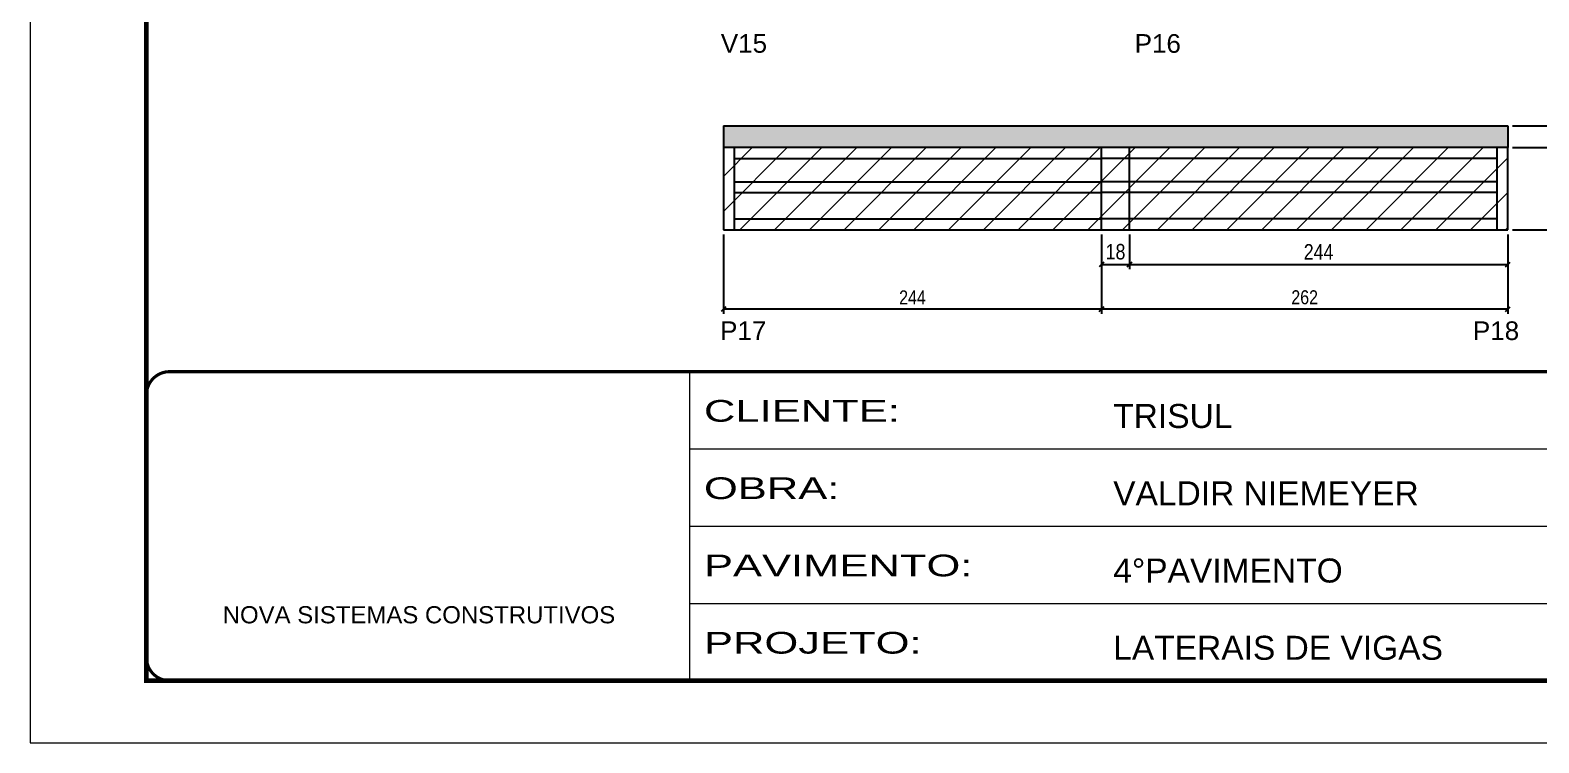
# Model space of a CAD drawing. Extents: x 3330 to 22105, y 1197 to 30204.
# Drawn here: x 12846 to 13819, y 26466 to 26925 of the extents above; entities that cross this region are included whole.
import ezdxf

# ---------------------------------------------------------------- set-up
doc = ezdxf.new("R2010")
doc.units = 0
doc.linetypes.add('CONTINUO', pattern=[0])
doc.linetypes.add('DASHED', pattern=[0.75, 0.5, -0.25])
for name, color, linetype in [('5', 5, 'Continuous'), ('COTA', 241, 'Continuous'), ('Painéis', 200, 'Continuous'), ('SARR_2.2x7', 40, 'Continuous')]:
    doc.layers.add(name, color=color, linetype=linetype)
for name, color, linetype, lineweight in [('Folhas', 255, 'Continuous', 9), ('Hachura', 251, 'Continuous', 9), ('SARRAFO DE PRESSAO', 251, 'DASHED', 9)]:
    doc.layers.add(name, color=color, linetype=linetype, lineweight=lineweight)
doc.styles.add('ARIAL', font='arial.ttf')
doc.styles.add('COTA TECNICA', font='techl___.ttf', dxfattribs={"height": 10})
doc.styles.add('COTA TECNICA-50', font='techl___.ttf', dxfattribs={"height": 9})
doc.styles.get("Standard").update_dxf_attribs({"font": 'arial.ttf'})
doc.styles.add('Tecnologia', font='')
doc.styles.get('Tecnologia').set_extended_font_data('Forgotten Futurist')
doc.dimstyles.new('COTA PAINEL-50', dxfattribs={"dimtxt": 9, "dimasz": 3, "dimexe": 3, "dimexo": 3, "dimgap": 3, "dimtad": 1, "dimdec": 1, "dimzin": 12, "dimdsep": 46, "dimtxsty": 'COTA TECNICA-50', "dimblk1": 'OBLIQUE', "dimblk2": 'OBLIQUE', "dimsah": 1, "dimcen": 0.9, "dimclrd": 4, "dimclre": 4, "dimclrt": 240, "dimadec": 1, "dimazin": 3, "dimtfac": 1, "dimtdec": 1, "dimtmove": 0, "dimatfit": 3, "dimfxl": 1, "dimtolj": 1, "dimtzin": 12, "dimarcsym": 0})
doc.dimstyles.new('PAINEL', dxfattribs={"dimtxt": 10, "dimasz": 3, "dimexe": 3, "dimexo": 3, "dimgap": 3, "dimtad": 1, "dimdec": 1, "dimzin": 12, "dimdsep": 46, "dimtxsty": 'COTA TECNICA', "dimblk1": 'OBLIQUE', "dimblk2": 'OBLIQUE', "dimsah": 1, "dimcen": 0.9, "dimclrd": 4, "dimclre": 4, "dimclrt": 240, "dimadec": 1, "dimazin": 3, "dimtfac": 1, "dimtdec": 1, "dimtmove": 0, "dimatfit": 3, "dimfxl": 1, "dimtolj": 1, "dimtzin": 12, "dimarcsym": 0})

# ---------------------------------------------------------------- blocks, each defined once
blk = doc.blocks.new('9999999999')
at = {"color": 30, "linetype": 'CONTINUO'}
for p, q in [((98564.56, 34230.21), (98564.56, 34429.45)), ((98564.56, 34379.64), (99583.98, 34379.64)), ((98564.56, 34329.83), (99487.98, 34329.83)), ((98564.56, 34280.02), (99487.98, 34280.02))]:
    blk.add_line(p, q, dxfattribs=at)
at = {"color": 30, "linetype": 'CONTINUO', "const_width": 2}
blk.add_lwpolyline([(99583.98, 34230.21), (99583.98, 34414.45, 0.414214), (99568.98, 34429.45), (98228.98, 34429.45, 0.414214), (98213.98, 34414.45), (98213.98, 34245.21, 0.414214), (98228.98, 34230.21), (99583.98, 34230.21)], format="xyb", dxfattribs=at)
at = {"layer": 'Folhas'}
blk.add_lwpolyline([(98138.98, 34190.21), (99623.98, 34190.21), (99623.98, 35240.21), (98138.98, 35240.21)], close=True, dxfattribs=at)
at = {"layer": 'Folhas', "color": 30, "const_width": 3}
blk.add_lwpolyline([(98213.98, 34230.21), (99583.98, 34230.21), (99583.98, 35200.21), (98213.98, 35200.21)], close=True, dxfattribs=at)
at = {"color": 7, "linetype": 'Continuous', "ltscale": 5, "style": 'ARIAL'}
for s, height, p in [('TRISUL', 15.483, (98837.68, 34393.13)), ('VALDIR NIEMEYER', 15.4829, (98837.68, 34343.32)), ('4°PAVIMENTO', 15.4829, (98837.68, 34293.51)), ('NOVA SISTEMAS CONSTRUTIVOS', 11.0592, (98263.19, 34267.21)), ('LATERAIS DE VIGAS', 15.4829, (98837.68, 34243.7))]:
    blk.add_text(s, height=height, dxfattribs=at).set_placement(p)
at = {"layer": 'Folhas', "color": 7, "style": 'Tecnologia', "width": 1.5}
for s, p in [('CLIENTE:', (98573.65, 34397.17)), ('OBRA:', (98573.65, 34347.31)), ('PAVIMENTO:', (98573.65, 34297.5)), ('PROJETO:', (98573.65, 34247.69))]:
    blk.add_text(s, height=14, dxfattribs=at).set_placement(p)
blk = doc.blocks.new('_Oblique')
at = {"color": 0, "linetype": 'ByBlock', "lineweight": -2}
blk.add_line((-0.5, -0.5), (0.5, 0.5), dxfattribs=at)
blk = doc.blocks.new('*D1187')
at = {"layer": 'COTA', "color": 4, "linetype": 'ByBlock', "lineweight": -2, "transparency": 16777216}
for p, q in [((13537.26, 26793.67), (13537.26, 26742.5)), ((13799.26, 26793.67), (13799.26, 26742.5)), ((13799.26, 26745.5), (13537.26, 26745.5))]:
    blk.add_line(p, q, dxfattribs=at)
at = {"layer": 'Defpoints', "color": 0, "linetype": 'ByBlock', "transparency": 16777216}
for p in [(13537.26, 26796.67), (13799.26, 26796.67), (13537.26, 26745.5)]:
    blk.add_point(p, dxfattribs=at)
at = {"layer": 'COTA', "color": 4, "linetype": 'ByBlock', "lineweight": -2, "transparency": 16777216, "xscale": 3, "yscale": 3, "zscale": 3, "rotation": 180}
blk.add_blockref('_Oblique', (13537.26, 26745.5), dxfattribs=at)
at = {"layer": 'COTA', "color": 4, "linetype": 'ByBlock', "lineweight": -2, "transparency": 16777216, "xscale": 3, "yscale": 3, "zscale": 3}
blk.add_blockref('_Oblique', (13799.26, 26745.5), dxfattribs=at)
at = {"layer": 'COTA', "color": 240, "linetype": 'ByBlock', "transparency": 16777216, "insert": (13668.26, 26753.09), "char_height": 9, "attachment_point": 5, "style": 'COTA TECNICA-50'}
blk.add_mtext('\\A1;262', dxfattribs=at)
blk = doc.blocks.new('*D1188')
at = {"layer": 'COTA', "color": 4, "linetype": 'ByBlock', "lineweight": -2, "transparency": 16777216}
for p, q in [((13293.26, 26793.67), (13293.26, 26742.5)), ((13537.26, 26793.67), (13537.26, 26742.5)), ((13537.26, 26745.5), (13293.26, 26745.5))]:
    blk.add_line(p, q, dxfattribs=at)
at = {"layer": 'Defpoints', "color": 0, "linetype": 'ByBlock', "transparency": 16777216}
for p in [(13293.26, 26796.67), (13537.26, 26796.67), (13293.26, 26745.5)]:
    blk.add_point(p, dxfattribs=at)
at = {"layer": 'COTA', "color": 4, "linetype": 'ByBlock', "lineweight": -2, "transparency": 16777216, "xscale": 3, "yscale": 3, "zscale": 3, "rotation": 180}
blk.add_blockref('_Oblique', (13293.26, 26745.5), dxfattribs=at)
at = {"layer": 'COTA', "color": 4, "linetype": 'ByBlock', "lineweight": -2, "transparency": 16777216, "xscale": 3, "yscale": 3, "zscale": 3}
blk.add_blockref('_Oblique', (13537.26, 26745.5), dxfattribs=at)
at = {"layer": 'COTA', "color": 240, "linetype": 'ByBlock', "transparency": 16777216, "insert": (13415.26, 26753.07), "char_height": 9, "attachment_point": 5, "style": 'COTA TECNICA-50'}
blk.add_mtext('\\A1;244', dxfattribs=at)
blk = doc.blocks.new('*D1189')
at = {"layer": 'COTA', "color": 4, "linetype": 'ByBlock', "lineweight": -2, "transparency": 16777216}
for p, q in [((13537.26, 26793.67), (13537.26, 26771.37)), ((13555.26, 26793.67), (13555.26, 26771.37)), ((13537.26, 26774.37), (13555.26, 26774.37))]:
    blk.add_line(p, q, dxfattribs=at)
at = {"layer": 'Defpoints', "color": 0, "linetype": 'ByBlock', "transparency": 16777216}
for p in [(13537.26, 26796.67), (13555.26, 26796.67), (13555.26, 26774.37)]:
    blk.add_point(p, dxfattribs=at)
at = {"layer": 'COTA', "color": 4, "linetype": 'ByBlock', "lineweight": -2, "transparency": 16777216, "xscale": 3, "yscale": 3, "zscale": 3, "rotation": 180}
blk.add_blockref('_Oblique', (13537.26, 26774.37), dxfattribs=at)
at = {"layer": 'COTA', "color": 4, "linetype": 'ByBlock', "lineweight": -2, "transparency": 16777216, "xscale": 3, "yscale": 3, "zscale": 3}
blk.add_blockref('_Oblique', (13555.26, 26774.37), dxfattribs=at)
at = {"layer": 'COTA', "color": 240, "linetype": 'ByBlock', "transparency": 16777216, "insert": (13546.26, 26782.46), "char_height": 10, "attachment_point": 5, "style": 'COTA TECNICA'}
blk.add_mtext('\\A1;18', dxfattribs=at)
blk = doc.blocks.new('*D1190')
at = {"layer": 'COTA', "color": 4, "linetype": 'ByBlock', "lineweight": -2, "transparency": 16777216}
for p, q in [((13555.26, 26793.67), (13555.26, 26771.37)), ((13799.26, 26793.67), (13799.26, 26771.37)), ((13555.26, 26774.37), (13799.26, 26774.37))]:
    blk.add_line(p, q, dxfattribs=at)
at = {"layer": 'Defpoints', "color": 0, "linetype": 'ByBlock', "transparency": 16777216}
for p in [(13555.26, 26796.67), (13799.26, 26796.67), (13799.26, 26774.37)]:
    blk.add_point(p, dxfattribs=at)
at = {"layer": 'COTA', "color": 4, "linetype": 'ByBlock', "lineweight": -2, "transparency": 16777216, "xscale": 3, "yscale": 3, "zscale": 3, "rotation": 180}
blk.add_blockref('_Oblique', (13555.26, 26774.37), dxfattribs=at)
at = {"layer": 'COTA', "color": 4, "linetype": 'ByBlock', "lineweight": -2, "transparency": 16777216, "xscale": 3, "yscale": 3, "zscale": 3}
blk.add_blockref('_Oblique', (13799.26, 26774.37), dxfattribs=at)
at = {"layer": 'COTA', "color": 240, "linetype": 'ByBlock', "transparency": 16777216, "insert": (13677.26, 26782.44), "char_height": 10, "attachment_point": 5, "style": 'COTA TECNICA'}
blk.add_mtext('\\A1;244', dxfattribs=at)
blk = doc.blocks.new('*D1191')
at = {"layer": 'COTA', "color": 4, "linetype": 'ByBlock', "lineweight": -2, "transparency": 16777216}
for p, q in [((13802.26, 26849.67), (13841.65, 26849.67)), ((13838.65, 26849.67), (13838.65, 26796.67)), ((13802.26, 26796.67), (13841.65, 26796.67))]:
    blk.add_line(p, q, dxfattribs=at)
at = {"layer": 'Defpoints', "color": 0, "linetype": 'ByBlock', "transparency": 16777216}
for p in [(13799.26, 26849.67), (13799.26, 26796.67), (13838.65, 26796.67)]:
    blk.add_point(p, dxfattribs=at)
at = {"layer": 'COTA', "color": 4, "linetype": 'ByBlock', "lineweight": -2, "transparency": 16777216, "xscale": 3, "yscale": 3, "zscale": 3}
for p, rotation in [((13838.65, 26849.67), 90), ((13838.65, 26796.67), 270)]:
    blk.add_blockref('_Oblique', p, dxfattribs=dict(at, rotation=rotation))
at = {"layer": 'COTA', "color": 240, "linetype": 'ByBlock', "transparency": 16777216, "insert": (13830.43, 26823.17), "char_height": 10, "attachment_point": 5, "rotation": 90, "style": 'COTA TECNICA'}
blk.add_mtext('\\A1;53', dxfattribs=at)
blk = doc.blocks.new('*D1192')
at = {"layer": 'COTA', "color": 4, "linetype": 'ByBlock', "lineweight": -2, "transparency": 16777216}
for p, q in [((13838.65, 26863.67), (13838.65, 26882.79)), ((13802.26, 26863.67), (13841.65, 26863.67)), ((13838.65, 26849.67), (13838.65, 26863.67)), ((13802.26, 26849.67), (13841.65, 26849.67))]:
    blk.add_line(p, q, dxfattribs=at)
at = {"layer": 'Defpoints', "color": 0, "linetype": 'ByBlock', "transparency": 16777216}
for p in [(13799.26, 26863.67), (13838.65, 26863.67), (13799.26, 26849.67)]:
    blk.add_point(p, dxfattribs=at)
at = {"layer": 'COTA', "color": 4, "linetype": 'ByBlock', "lineweight": -2, "transparency": 16777216, "xscale": 3, "yscale": 3, "zscale": 3}
for p, rotation in [((13838.65, 26863.67), 90), ((13838.65, 26849.67), 270)]:
    blk.add_blockref('_Oblique', p, dxfattribs=dict(at, rotation=rotation))
at = {"layer": 'COTA', "color": 240, "linetype": 'ByBlock', "transparency": 16777216, "insert": (13830.58, 26874.73), "char_height": 10, "attachment_point": 5, "rotation": 90, "style": 'COTA TECNICA'}
blk.add_mtext('\\A1;14', dxfattribs=at)
blk = doc.blocks.new('*D1193')
at = {"layer": 'COTA', "color": 4, "linetype": 'ByBlock', "lineweight": -2, "transparency": 16777216}
for p, q in [((13802.26, 26863.67), (13874.52, 26863.67)), ((13871.52, 26796.67), (13871.52, 26863.67)), ((13802.26, 26796.67), (13874.52, 26796.67))]:
    blk.add_line(p, q, dxfattribs=at)
at = {"layer": 'Defpoints', "color": 0, "linetype": 'ByBlock', "transparency": 16777216}
for p in [(13799.26, 26863.67), (13871.52, 26863.67), (13799.26, 26796.67)]:
    blk.add_point(p, dxfattribs=at)
at = {"layer": 'COTA', "color": 4, "linetype": 'ByBlock', "lineweight": -2, "transparency": 16777216, "xscale": 3, "yscale": 3, "zscale": 3}
for p, rotation in [((13871.52, 26863.67), 90), ((13871.52, 26796.67), 270)]:
    blk.add_blockref('_Oblique', p, dxfattribs=dict(at, rotation=rotation))
at = {"layer": 'COTA', "color": 240, "linetype": 'ByBlock', "transparency": 16777216, "insert": (13863.42, 26830.17), "char_height": 10, "attachment_point": 5, "rotation": 90, "style": 'COTA TECNICA'}
blk.add_mtext('\\A1;67', dxfattribs=at)

msp = doc.modelspace()

# ---------------------------------------------------------------- hatches: boundary and pattern name
at = {"layer": 'COTA', "linetype": 'ByBlock'}
h = msp.add_hatch(dxfattribs=at)
h.set_pattern_fill('AR-CONC', color=256, scale=0.03)
h.set_pattern_definition([(50, (-119493.098, -6902.2625), (5.46554007, -0.47817257), [0.5715, -6.2865]), (355, (-119493.098, -6902.2625), (-1.05730264, 5.73170536), [0.4572, -5.02921753]), (100.4514447, (-119492.6424, -6902.3023), (4.40823741, 5.25353256), [0.48570026, -5.34270734]), (46.1842, (-119493.098, -6900.7385), (8.13237123, -1.26126984), [0.85725, -9.42975]), (96.6355576, (-119492.42, -6900.8436), (7.122124, 7.42278374), [0.7285507, -8.01406824]), (351.184151, (-119493.098, -6900.7385), (7.122124, 7.42278374), [0.685799, -7.54379196]), (21, (-119492.336, -6901.1195), (4.54843174, -3.06795595), [0.5715, -6.2865]), (326, (-119492.336, -6901.1195), (1.85406085, 5.52563898), [0.4572, -5.0292]), (71.451445, (-119491.957, -6901.375), (6.40249258, 2.45768307), [0.48570026, -5.34269813]), (37.5, (-119493.0979, -6902.2625), (0.092658098, 2.536651166), [0, -4.96824, 0, -5.1054, 0, -5.04825]), (7.5, (-119493.098, -6902.2625), (2.004589875, 3.005417245), [0, -2.91084, 0, -4.85394, 0, -1.92405]), (327.5, (-119494.7971, -6902.2625), (4.067717855, -0.17186232), [0, -1.905, 0, -5.9436, 0, -7.8867]), (317.5, (-119495.559, -6902.2625), (4.44387544, 0.76279473), [0, -2.4765, 0, -3.94716, 0, -5.6007])])
h.paths.add_polyline_path([(13293.26, 26863.67), (13293.26, 26849.67), (13799.26, 26849.67), (13799.26, 26863.67)])
at = {"layer": 'Hachura', "linetype": 'ByBlock'}
h = msp.add_hatch(dxfattribs=at)
h.set_pattern_fill('ANSI31', color=256, scale=5)
h.paths.add_polyline_path([(13537.26, 27389.67), (13293.26, 27389.67), (13293.26, 27336.67), (13537.26, 27336.67)])
h.paths.add_polyline_path([(13674.26, 27389.67), (13537.26, 27389.67), (13537.26, 27336.67), (13674.26, 27336.67)])
h.paths.add_polyline_path([(13796.26, 27389.67), (13674.26, 27389.67), (13674.26, 27336.67), (13796.26, 27336.67)])
h.paths.add_polyline_path([(13537.26, 27220.77), (13293.26, 27220.77), (13293.26, 27167.77), (13537.26, 27167.77)])
h.paths.add_polyline_path([(13781.26, 27220.77), (13537.26, 27220.77), (13537.26, 27167.77), (13781.26, 27167.77)])
h.paths.add_polyline_path([(13992.26, 27220.77), (13781.26, 27220.77), (13781.26, 27167.77), (13992.26, 27167.77)])
h.paths.add_polyline_path([(14155.76, 27234.77), (14024.26, 27234.77), (14024.26, 27167.77), (14155.76, 27167.77)])
h.paths.add_polyline_path([(14096.26, 27034.83), (13852.26, 27034.83), (13852.26, 26981.83), (14096.26, 26981.83)])
h.paths.add_polyline_path([(13852.26, 27034.83), (13834.26, 27034.83), (13834.26, 26981.83), (13852.26, 26981.83)])
h.paths.add_polyline_path([(13834.26, 27034.83), (13590.26, 27034.83), (13590.26, 26981.83), (13834.26, 26981.83)])
h.paths.add_polyline_path([(13560.26, 27048.83), (13415.26, 27048.83), (13415.26, 26981.83), (13560.26, 26981.83)])
h.paths.add_polyline_path([(13415.26, 27048.83), (13293.26, 27048.83), (13293.26, 26981.83), (13415.26, 26981.83)])
h.paths.add_polyline_path([(13537.26, 26849.67), (13293.26, 26849.67), (13293.26, 26796.67), (13537.26, 26796.67)])
h.paths.add_polyline_path([(13555.26, 26849.67), (13537.26, 26849.67), (13537.26, 26796.67), (13555.26, 26796.67)])
h.paths.add_polyline_path([(13799.26, 26849.67), (13555.26, 26849.67), (13555.26, 26796.67), (13799.26, 26796.67)])

# ---------------------------------------------------------------- linework, layer by layer
at = {"layer": 'COTA', "linetype": 'ByBlock'}
for p, q in [((13293.26, 26863.67), (13293.26, 26849.67)), ((13293.26, 26863.67), (13799.26, 26863.67)), ((13799.26, 26863.67), (13799.26, 26849.67))]:
    msp.add_line(p, q, dxfattribs=at)
at = {"layer": 'Painéis', "linetype": 'Continuous'}
for p, q in [((13293.26, 26849.67), (13293.26, 26796.67)), ((13799.26, 26849.67), (13293.26, 26849.67)), ((13537.26, 26796.67), (13537.26, 26849.67)), ((13555.26, 26796.67), (13555.26, 26849.67)), ((13799.26, 26796.67), (13799.26, 26849.67)), ((13293.26, 26796.67), (13799.26, 26796.67))]:
    msp.add_line(p, q, dxfattribs=at)
at = {"layer": 'SARR_2.2x7', "linetype": 'Continuous'}
for p, q in [((13300.26, 26849.67), (13300.26, 26796.67)), ((13792.26, 26849.67), (13792.26, 26796.67)), ((13300.26, 26842.67), (13537.26, 26842.67)), ((13792.26, 26842.67), (13537.26, 26842.67)), ((13300.26, 26827.66), (13537.26, 26827.66)), ((13792.26, 26827.66), (13537.26, 26827.66)), ((13300.26, 26820.66), (13537.26, 26820.66)), ((13792.26, 26820.66), (13537.26, 26820.66)), ((13300.26, 26803.67), (13537.26, 26803.67)), ((13792.26, 26803.67), (13537.26, 26803.67))]:
    msp.add_line(p, q, dxfattribs=at)

# ---------------------------------------------------------------- block references
at = {"layer": 'SARRAFO DE PRESSAO', "color": 6, "linetype": 'ByBlock'}
msp.add_blockref('9999999999', (-85292.92, -7724.23), dxfattribs=at)

# ---------------------------------------------------------------- texts
at = {"layer": '5', "linetype": 'Continuous'}
for s, p in [('V15', (13291.63, 26910.76)), ('P16', (13558.6, 26910.76)), ('P17', (13291.13, 26725.6)), ('P18', (13776.83, 26725.6))]:
    msp.add_text(s, height=12, rotation=0.00004, dxfattribs=at).set_placement(p)

# ---------------------------------------------------------------- dimensions: what is measured, and where the dimension line sits
at = {"layer": 'COTA', "linetype": 'ByBlock'}
for base, p1, p2, picture, middle in [((13838.65, 26863.67), (13799.26, 26849.67), (13799.26, 26863.67), '*D1192', (13830.58, 26874.73)), ((13871.52, 26863.67), (13799.26, 26796.67), (13799.26, 26863.67), '*D1193', (13863.42, 26830.17)), ((13838.65, 26796.67), (13799.26, 26849.67), (13799.26, 26796.67), '*D1191', (13830.43, 26823.17))]:
    dim = msp.add_linear_dim(base=base, p1=p1, p2=p2, angle=90, dimstyle='PAINEL', dxfattribs=at)
    dim.commit()
    dim.dimension.update_dxf_attribs({"geometry": picture, "text_midpoint": middle})
dim = msp.add_linear_dim(base=(13293.26, 26745.5), p1=(13537.26, 26796.67), p2=(13293.26, 26796.67), angle=180, dimstyle='COTA PAINEL-50', override={"dimarcsym": 1}, dxfattribs=at)
dim.commit()
dim.dimension.update_dxf_attribs({"geometry": '*D1188', "text_midpoint": (13415.26, 26753.07)})
for base, p1, p2, dimstyle, override, picture, middle in [((13537.26, 26745.5), (13799.26, 26796.67), (13537.26, 26796.67), 'COTA PAINEL-50', {"dimarcsym": 1}, '*D1187', (13668.26, 26753.09)), ((13799.26, 26774.37), (13555.26, 26796.67), (13799.26, 26796.67), 'PAINEL', {"dimtmove": 1}, '*D1190', (13677.26, 26782.44))]:
    dim = msp.add_linear_dim(base=base, p1=p1, p2=p2, dimstyle=dimstyle, override=override, dxfattribs=at)
    dim.commit()
    dim.dimension.update_dxf_attribs({"geometry": picture, "text_midpoint": middle})
dim = msp.add_linear_dim(base=(13555.26, 26774.37), p1=(13537.26, 26796.67), p2=(13555.26, 26796.67), dimstyle='PAINEL', dxfattribs=at)
dim.commit()
dim.dimension.update_dxf_attribs({"geometry": '*D1189', "text_midpoint": (13546.26, 26782.46)})

doc.saveas('drawing.dxf')
